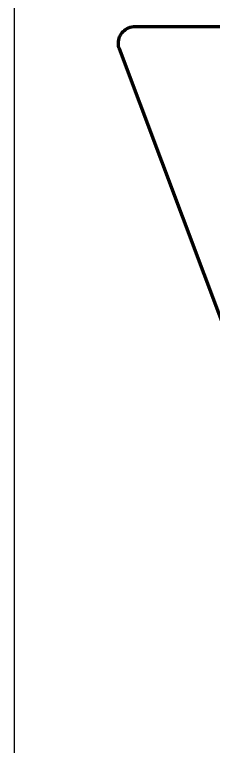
# Model space of a CAD drawing. Header units: inches. Extents: x 240 to 493, y -18 to 388.
# Drawn here: x 240.2 to 262.7, y 211.8 to 294.9 of the extents above; entities that cross this region are included whole.
import ezdxf

# ---------------------------------------------------------------- set-up
doc = ezdxf.new("R2010")
doc.units = ezdxf.units.IN
doc.header["$MEASUREMENT"] = 0
doc.layers.add('CORTE EXTERIOR', color=7, linetype='Continuous')
doc.layers.add('MESA DE CORTE _LINEAS AUXILIARES', color=7, linetype='Continuous')

msp = doc.modelspace()

# ---------------------------------------------------------------- linework, layer by layer
at = {"layer": 'CORTE EXTERIOR', "color": 22, "lineweight": 211, "true_color": 0xe42217}
msp.add_open_spline([(252.048, 290.963), (252.048, 290.963), (280.692, 214.58), (280.692, 214.58), (281.009, 213.734), (281.819, 213.173), (282.722, 213.173), (282.722, 213.173), (450.033, 213.173), (450.033, 213.173), (450.894, 213.173), (451.664, 213.707), (451.967, 214.513), (451.967, 214.513), (480.764, 291.305), (480.764, 291.305), (480.836, 291.497), (480.87, 291.693), (480.87, 291.884), (480.869, 292.32), (480.694, 292.73), (480.4, 293.031), (480.108, 293.333), (479.694, 293.526), (479.224, 293.526), (479.224, 293.526), (253.824, 293.526), (253.824, 293.526), (253.283, 293.526), (252.805, 293.303), (252.468, 292.955), (252.129, 292.607), (251.926, 292.135), (251.926, 291.631), (251.926, 291.411), (251.965, 291.185), (252.048, 290.963)], degree=3, knots=[0, 0, 0, 0, 1, 1, 1, 2, 2, 2, 3, 3, 3, 4, 4, 4, 5, 5, 5, 6, 6, 6, 7, 7, 7, 8, 8, 8, 9, 9, 9, 10, 10, 10, 11, 11, 11, 12, 12, 12, 12], dxfattribs=at)
at = {"layer": 'MESA DE CORTE _LINEAS AUXILIARES', "color": 178, "lineweight": 25, "true_color": 0x010000}
msp.add_lwpolyline([(493.148, -18.077), (240.181, -18.077), (240.181, 388.364), (493.148, 388.364), (493.148, -18.077)], dxfattribs=at)

doc.saveas('drawing.dxf')
